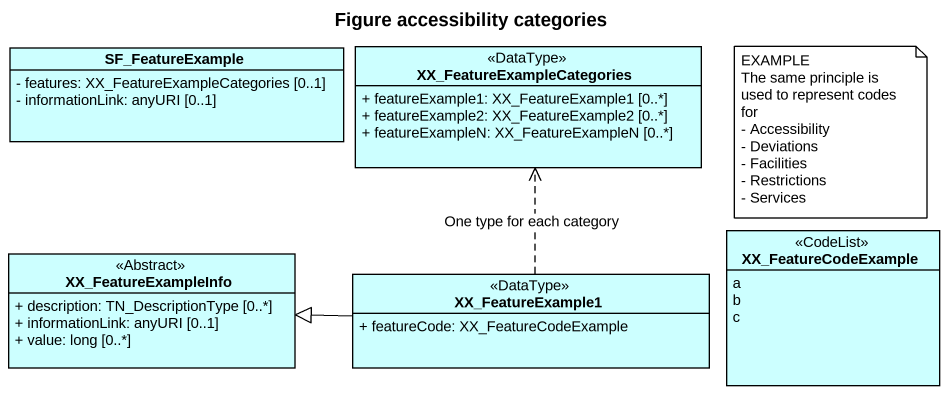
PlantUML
@startuml
title Figure accessibility categories
hide circle
hide empty members
skinparam classAttributeIconSize 0
class SF_FeatureExample #CCFFFF {
  - features: XX_FeatureExampleCategories [0..1]
  - informationLink: anyURI [0..1]
}
class XX_FeatureExampleCategories <<DataType>> #CCFFFF {
  + featureExample1: XX_FeatureExample1 [0..*]
  + featureExample2: XX_FeatureExample2 [0..*]
  + featureExampleN: XX_FeatureExampleN [0..*]
}
class XX_FeatureCodeExample <<CodeList>> #CCFFFF {
  a
  b
  c
}
class XX_FeatureExampleInfo <<Abstract>> #CCFFFF {
  + description: TN_DescriptionType [0..*]
  + informationLink: anyURI [0..1]
  + value: long [0..*]
}
class XX_FeatureExample1 <<DataType>> #CCFFFF {
  + featureCode: XX_FeatureCodeExample
}
XX_FeatureExample1 .up.> XX_FeatureExampleCategories : One type for each category
XX_FeatureExample1 -left-|> XX_FeatureExampleInfo
note as N1
  EXAMPLE
  The same principle is used to represent codes for
  - Accessibility
  - Deviations
  - Facilities
  - Restrictions
  - Services
end note
@enduml
